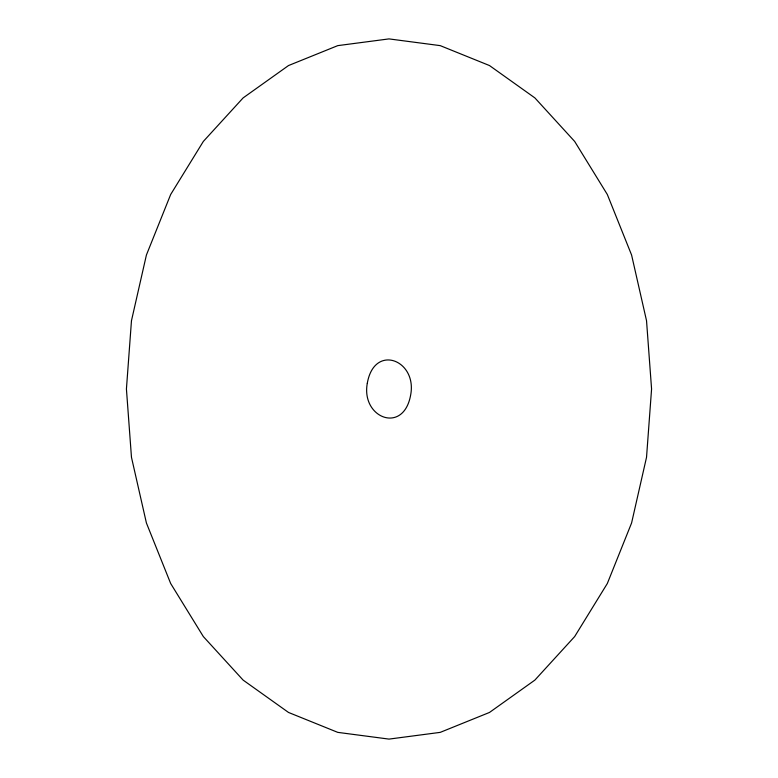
<?xml version="1.0" encoding="UTF-8"?>
<svg xmlns="http://www.w3.org/2000/svg" width="778" height="778" viewBox="0 0 778 778"><rect width="100%" height="100%" fill="white"/><g stroke="black" fill="none" stroke-linecap="round" stroke-linejoin="round"><path stroke-width="1.17" d="M131.472 320.701L126.425 389L131.472 457.299L146.41 522.981L170.674 583.51L203.33 636.56L243.125 680.098L288.521 712.454L337.778 732.37L389 739.1L440.222 732.37L489.479 712.454L534.875 680.098L574.67 636.56L607.326 583.51L631.59 522.981L646.528 457.299L651.575 389L646.528 320.701L631.59 255.019L607.326 194.49L574.67 141.44L534.875 97.902L489.479 65.547L440.222 45.63L389 38.9L337.778 45.63L288.521 65.547L243.125 97.902L203.33 141.44L170.674 194.49L146.41 255.019L131.472 320.701M367.304 383.243C360.817 417.981 403.733 434.863 410.696 394.757C417.183 360.019 374.267 343.137 367.304 383.243"/></g></svg>
